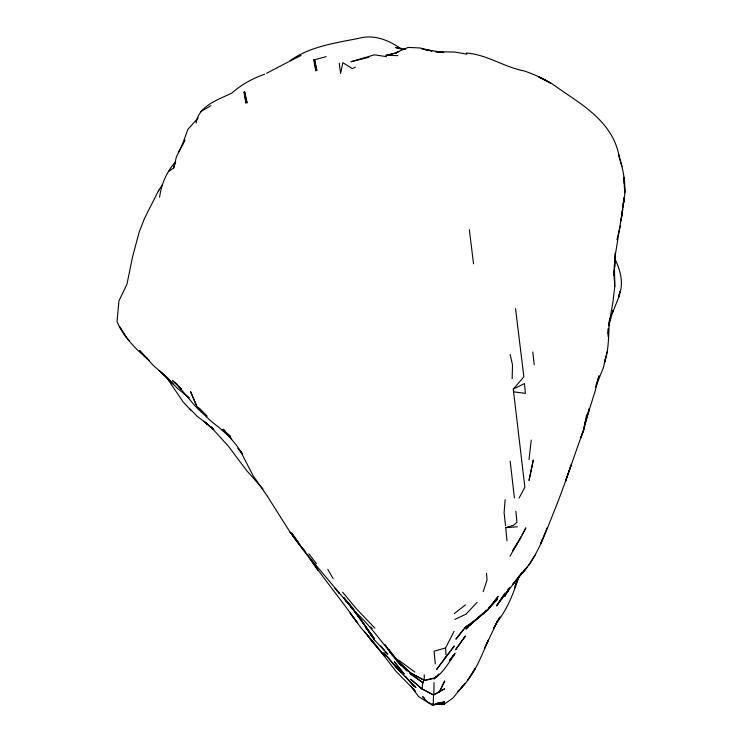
<?xml version="1.0" encoding="UTF-8"?>
<svg xmlns="http://www.w3.org/2000/svg" width="742" height="742" viewBox="0 0 742 742"><rect width="100%" height="100%" fill="white"/><g stroke="black" fill="none" stroke-linecap="round" stroke-linejoin="round"><path stroke-width="1.11" d="M607.271 351.708L604.424 362.513C609.47 348.36 608.227 333.288 609.692 318.596L608.932 324.597L612.901 302.495L614.775 286.542L614.441 264.922L615.47 253.968L622.659 209.346M421.929 688.882L433.523 694.976L444.634 688.789L433.523 694.976L433.245 704.9L427.318 702.025L422.578 696.636L424.396 697.962M608.088 336.423L608.217 328.827M512.138 378.708L512.518 364.962L510.134 354.388M615.044 253.17L614.645 266.795L614.506 262.473M614.033 275.087L614.441 264.922M614.051 275.291L615.007 258.939M608.431 328.298L608.032 333.761M505.154 499.672L504.106 512.731L505.534 525.744M422.319 688.353C421.734 683.401 425.018 679.607 424.211 674.756M531.226 440.145L529 459.623M435.443 677.604L435.619 676.24M622.659 209.142L621.054 220.856L624.18 197.316L622.955 207.148M622.955 206.86L624.003 198.865L623.401 203.846C626.981 187.364 623.651 170.604 618.707 154.8L618.874 156.312M613.077 310.239L612.326 313.282L618.865 296.93L619.737 291.903M436.955 703.203L444.579 701.913L444.031 704.325L435.304 703.806M618.865 296.93L619.746 291.81M584.408 425.806L583.416 430.833L580.652 438.114M586.653 414.722L583.416 430.833L589.38 408.508L584.919 423.691L595.14 391.117L599.017 375.795L596.104 385.098M159.595 197.242C161.376 184.109 166.7 171.652 175.622 161.775L173.656 167.905L168.517 171.541M613.04 310.536L608.755 325.886M606.047 356.41L603.413 367.531L595.566 387.241M616.936 239.749L620.386 225.846M173.656 167.905L176.457 156.766L184.906 140.08L178.303 152.5M619.171 295.288C623.939 283.407 620.377 269.838 614.868 258.837M196.101 123.098C198.606 105.8 218.074 99.669 231.764 93.167C241.345 84.588 252.577 78.457 264.671 74.2M433.866 693.631L434.014 682.621M483.228 591.652L487.067 579.79L486.474 573.278M518.806 576.311L514.456 587.97M515.134 585.93L518.76 576.673C513.761 592.895 507.5 609.043 496.788 622.436L499.895 617.177L493.82 627.918L499.895 617.177M518.76 576.673L517.026 581.784L518.843 576.478M182.142 145.302L187.772 129.553L198.17 117.848M580.643 438.021L583.333 430.814C573.687 457.044 565.209 483.83 554.71 509.828C545.147 533.424 537.041 558.874 518.472 577.22L527.293 567.018L512.861 584.362L522.183 572.499L518.333 577.452M547.281 527.395L540.621 543.877L542.708 538.738M509.661 587.59L507.927 591.717L509.652 587.683M496.333 623.484L484.767 647.961L488.264 640.123C480.593 658.72 472.747 677.808 457.601 691.757L459.113 690.06M162.238 184.916L158.389 190.926L144.532 218.361L139.116 232.283L132.493 257.103L126.947 284.297L118.924 300.927L117.041 321.796C123.812 336.154 134.525 348.443 146.916 358.238M508.474 589.055L504.866 596.262L508.298 589.333M445.608 647.868L454.095 631.275M519.057 498.132L524.854 487.123L513.279 389.179L523.871 376.806L515.523 308.626M510.014 556.194L520.958 536.763M522.043 534.787L525.855 527.868L519.975 539.351L512.546 551L517.693 542.699M528.842 565.237L535.028 555.331M517.888 577.981L496.602 605.815L505.283 592.775M496.602 605.815L503.79 595.019M445.2 657.839L454.327 645.994L436.491 669.627L445.821 657.004M158.389 190.926L158.946 190.193M463.731 629.207L455.876 639.196L466.393 626.155L464.399 628.446M449.921 660.009L455.087 653.257L449.902 660.222L454.048 654.852C448.465 663.2 443.466 672.252 434.988 678.095L423.413 680.655L434.524 678.021L434.07 679.051L438.726 674.051M460.624 688.372L465.141 683.289L452.778 698.213L444.031 704.325L436.621 703.778M466.106 614.061L477.041 602.421M468.202 626.842L465.967 629.105L476.874 618.847L466.189 626.777L477.078 618.911L487.8 609.683L469.686 625.33M488.338 608.236L497.697 598.998L487.355 610.221L476.559 618.865L487.308 610.147L480.825 615.48L486.029 610.49M454.345 613.569L465.447 604.888M431.658 704.714L443.493 704.028L431.658 704.714L418.646 696.627L410.818 686.1L415.483 691.21M289.751 60.9C309.766 46.505 334.772 43.092 358.312 38.436C374.181 33.919 389.031 40.309 401.793 49.222L395.458 47.534L405.651 49.287M200.377 111.801L210.886 105.716M266.563 73.282L288.712 61.716M289.834 61.169L301.039 55.446M513.279 389.179L524.455 383.54L525.382 393.362L513.575 391.822M454.883 619.385L465.911 614.228M243.979 92.24L244.6 92.305L245.964 103.166L243.979 92.24L244.582 91.962L247.04 102.73L244.582 91.962M355.418 67.188L352.255 68.626L342.86 62.653L340.597 73.495L339.233 63.135M313.773 59.954L314.487 59.981L316.853 70.444L314.469 59.712L315.86 70.917L313.773 59.954L326.174 56.661M507.009 540.742L505.729 527.618L513.557 525.317L516.951 522.257L515.848 511.303M445.45 647.979L434.126 651.198L435.22 663.756M444.579 701.913L433.245 704.9L432.595 703.945M386.434 55.353L396.924 52.738L385.859 55.27L397.916 55.641M398.946 51.782L396.701 52.311L408.146 47.423L420.12 47.97L431.983 50.985L425.277 49.714M368.793 57.292L350.966 61.753L374.348 54.825L386.554 56.642M436.89 703.611L444.384 703.036L437.65 703.351M505.729 527.618L517.332 526.82M431.733 704.659L443.493 704.028M435.795 51.606L454.818 52.07L466.996 54.166M435.953 51.996L443.79 52.589L421.901 49M466.328 53.025C487.067 54.481 504.458 67.392 524.631 71.046C533.73 74.395 542.81 78.031 551 83.345L538.775 76.908L551.538 83.484L565.432 93.112C588.638 108.712 612.818 125.417 618.847 154.874M421.298 688.465L433.523 694.976M414.824 672.029L398.491 660.018M190.082 409.074L197.149 416.243L207.76 424.341M203.558 421.233L207.862 424.424M188.932 397.712L178.061 388.864L158.936 370.323L166.644 377.186L153.436 365.593L139.579 350.521L149.077 360.575L143.54 355.27L146.916 358.136M177.505 384.653L172.589 380.646L181.336 389.207L178.256 385.942L195.461 406.468L209.624 419.907L230.437 436.834L223.286 430.212L230.085 436.324M204.096 421.632L213.752 429.553M204.124 421.632L213.65 429.535M183.543 393.177L189.006 397.749M230.28 436.741L221.728 429.507L231.587 439.125L223.045 429.581M212.184 428.051L210.589 426.594L228.462 446.276L246.882 470.827L263.011 489.024M398.612 661.985L410.873 673.217C389.958 656.011 376.639 631.85 356.939 613.43L335.115 588.258L339.548 593.693C323.725 573.353 305.435 554.868 291.717 532.979L298.451 542.662M409.167 671.649L397.693 660.89L388.78 649.278M168.211 379.125L173.674 384.439M225.67 431.649L223.249 429.173L236.624 445.488L242.217 453.761L240.362 450.997L253.105 475.668L267.621 496.593M227.284 433.3L230.521 436.593M414.055 689.754L395.709 671.018L376.815 646.523L360.853 627.63L350.076 613.077L357.672 623.067C342.312 601.539 325.645 580.995 310.434 559.385L310.017 558.745L317.91 570.394M199.134 408.109L207.055 416.262L196.509 405.846L190.527 391.507L196.296 404.826M398.482 669.377L396.219 667.049L401.125 672.428L383.735 652.682L396.488 668.023L415.965 687.537L405.846 677.168L414.444 686.702L405.28 676.37M405.215 676.305L405.716 676.834M374.905 628.196L356.234 608.598L342.637 592.181M353.09 608.301L347.748 602.606L351.513 607.104L348.749 603.747M190.731 410.094L183.218 402.034L165.216 375.48M367.346 634.79L377.084 646.829L372.855 642.053M350.354 606.233L353.739 610.128L347.293 602.476M370.666 626.944L372.178 628.65M380.646 645.911L384.523 650.382M267.37 496.25L290.076 532.153L300.102 544.953M297.755 542.142L290.076 532.153L297.273 541.604M385.84 651.921L387.825 654.24L374.441 639.975L365.454 627.185L371.798 635.328M373.671 637.786L370.824 634.456L374.627 638.945L373.217 637.137M316.472 563.744L308.793 553.764M293.238 536.716L310.434 559.385M241.697 452.741L237.969 448.242L242.068 453.696M345.308 599.555L346.681 601.233M376.519 646.199L384.931 656.457L371.649 641.181L364.322 631.154M125.268 335.913L129.451 341.088M303.506 549.47L304.86 551.176L301.994 547.559M374.441 639.975L361.039 619.793L344.297 598.071M353.285 609.618L372.048 635.328L352.496 608.523M167.831 378.401L171.189 382.705L166.95 377.261M389.467 651.151L392.768 655.705L388.205 649.315L401.274 665.593L393.473 656.633L385.144 645.039M343.889 598.089L346.681 601.725L343.416 597.366M343.945 598.098L346.681 601.725M385.59 645.661L386.897 647.488L384.959 644.761M357.755 615.239L366.594 627.769M366.307 627.324L367.939 629.856M327.797 569.374L333.149 578.649M619.18 157.341L621.917 166.598M614.701 258.902L614.97 260.841M469.352 229.677L473.526 263.79M510.171 461.125L514.41 497.882M532.812 351.996L534.231 364.776M624.254 183.923L623.855 177.217L624.792 192.864L624.393 186.159M445.617 648.081L445.988 654.88M614.562 282.071L614.042 270.876L614.775 286.542M533.285 460.17L529.055 480.278L533.285 460.17M571.312 464.668L565.534 481.048L571.312 464.668M444.681 681.073L439.45 691.859L444.681 681.073M475.158 668.625L468.063 679.765L475.158 668.625M463.88 638.018L455.579 649.769L465.484 635.959L463.88 638.018M498.021 596.587L487.754 609.803L498.021 596.587M423.942 680.126L411.059 673.179L423.942 680.126M422.866 682.696L410.076 673.606L422.866 682.696M421.864 688.817L410.771 679.292L421.864 688.817M406.987 670.879L396.543 660.399L406.987 670.879M299.165 544.183L295.223 538.506L299.165 544.183M400.615 669.581L394.308 661.753L404.242 674.088L400.615 669.581M125.88 336.692L119.323 326.461L125.88 336.692"/></g></svg>
